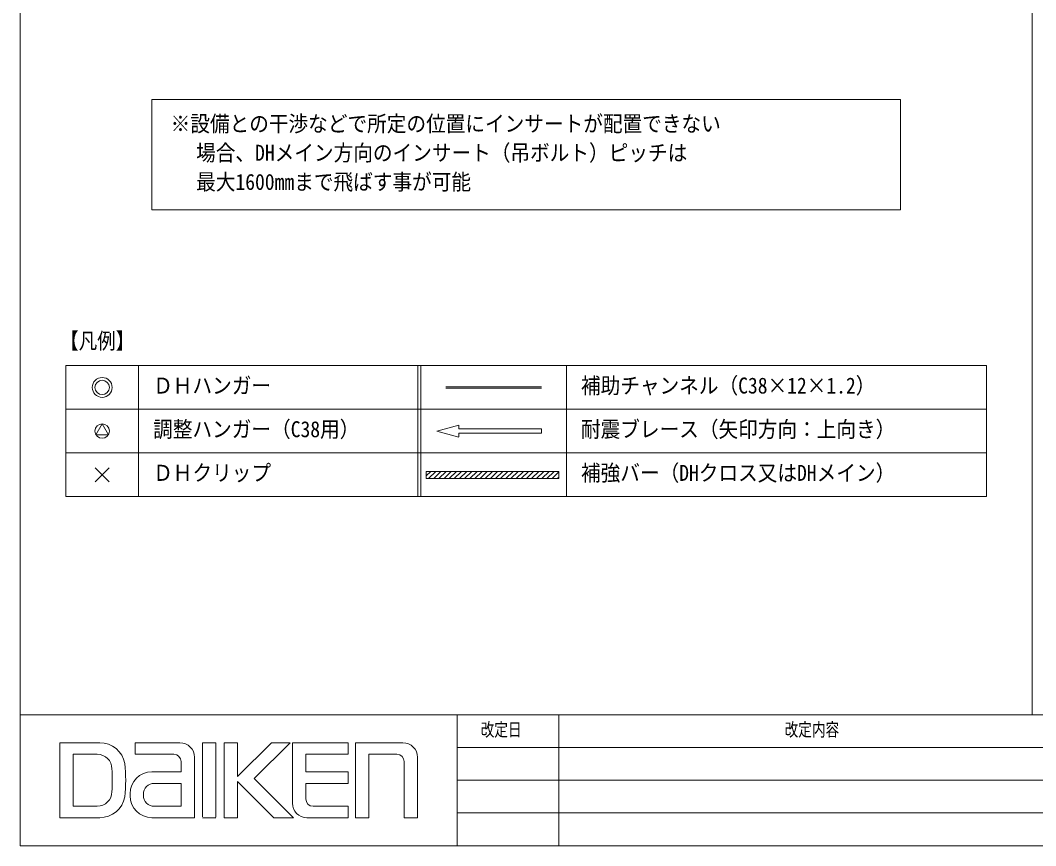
# Model space of a CAD drawing. Units: millimetres, scale not verified. Extents: x -205 to 205, y -142 to 142.
# Drawn here: x -205 to -65.5, y -142.5 to -29 of the extents above; entities that cross this region are included whole.
import ezdxf
from ezdxf.enums import TextEntityAlignment as Align

# ---------------------------------------------------------------- set-up
doc = ezdxf.new("R2010")
doc.units = ezdxf.units.MM
doc.header["$LTSCALE"] = 0.25
for name, color, linetype, lineweight in [('0-1_0-0 基本', 7, 'Continuous', 18), ('0-4_0-3 文字', 7, 'Continuous', 18), ('0-5_0-4 ブレース', 7, 'Continuous', 18), ('F-1_F-0 図枠', 7, 'Continuous', 18), ('F-2_F-1 レイアウト', 7, 'Continuous', 18)]:
    doc.layers.add(name, color=color, linetype=linetype, lineweight=lineweight)
doc.styles.add('ＭＳ ゴシック', font='')
doc.styles.get('ＭＳ ゴシック').set_extended_font_data('MS Gothic')

msp = doc.modelspace()

# ---------------------------------------------------------------- linework, layer by layer
at = {"layer": '0-1_0-0 基本'}
for p, q in [((-146.5462, -79.4), (-133.4008, -79.4)), ((-146.5462, -79.6), (-133.4008, -79.6))]:
    msp.add_line(p, q, dxfattribs=at)
at = {"layer": '0-4_0-3 文字'}
for p, q in [((-186.9467, -39.9), (-84.0533, -39.9)), ((-186.9467, -39.9), (-186.9467, -55.1)), ((-84.0533, -39.9), (-84.0533, -55.1)), ((-186.9467, -55.1), (-84.0533, -55.1)), ((-198.7494, -76.5), (-72.2506, -76.5)), ((-198.7494, -76.5), (-198.7494, -94.5)), ((-188.7494, -76.5), (-188.7494, -94.5)), ((-150.3735, -76.5), (-150.3735, -94.5)), ((-149.9735, -76.5), (-149.9735, -94.5)), ((-129.9735, -76.5), (-129.9735, -94.5)), ((-72.2506, -76.5), (-72.2506, -94.5)), ((-198.7494, -82.5), (-72.2506, -82.5)), ((-193.7494, -84.5111), (-194.6059, -85.9945)), ((-192.893, -85.9945), (-193.7494, -84.5111)), ((-194.6059, -85.9945), (-192.893, -85.9945)), ((-198.7494, -88.5), (-72.2506, -88.5)), ((-194.7128, -92.4634), (-192.7861, -90.5366)), ((-194.7128, -90.5366), (-192.7861, -92.4634)), ((-149.223, -91.037), (-131.023, -91.037)), ((-149.223, -92.037), (-149.223, -91.037)), ((-149.223, -91.6432), (-148.6169, -91.037)), ((-131.023, -92.037), (-149.223, -92.037)), ((-148.9098, -92.037), (-147.9098, -91.037)), ((-148.7352, -91.037), (-144.6352, -91.037)), ((-148.2027, -92.037), (-147.2027, -91.037)), ((-147.4956, -92.037), (-146.4956, -91.037)), ((-146.7884, -92.037), (-145.7884, -91.037)), ((-134.1352, -91.037), (-146.1352, -91.037)), ((-146.0813, -92.037), (-145.0813, -91.037)), ((-145.3742, -92.037), (-144.3742, -91.037)), ((-144.6671, -92.037), (-143.6671, -91.037)), ((-143.96, -92.037), (-142.96, -91.037)), ((-143.2529, -92.037), (-142.2529, -91.037)), ((-142.5458, -92.037), (-141.5458, -91.037)), ((-141.8387, -92.037), (-140.8387, -91.037)), ((-141.1316, -92.037), (-140.1316, -91.037)), ((-140.4245, -92.037), (-139.4245, -91.037)), ((-139.7174, -92.037), (-138.7174, -91.037)), ((-139.0103, -92.037), (-138.0103, -91.037)), ((-138.3032, -92.037), (-137.3032, -91.037)), ((-137.5961, -92.037), (-136.5961, -91.037)), ((-136.889, -92.037), (-135.889, -91.037)), ((-136.1818, -92.037), (-135.1818, -91.037)), ((-135.6352, -91.037), (-131.5352, -91.037)), ((-135.4747, -92.037), (-134.4747, -91.037)), ((-134.7676, -92.037), (-133.7676, -91.037)), ((-134.0605, -92.037), (-133.0605, -91.037)), ((-133.3534, -92.037), (-132.3534, -91.037)), ((-132.6463, -92.037), (-131.6463, -91.037)), ((-131.9392, -92.037), (-131.023, -91.1208)), ((-131.2321, -92.037), (-131.023, -91.8279)), ((-131.023, -91.037), (-131.023, -92.037)), ((-198.7494, -94.5), (-72.2506, -94.5))]:
    msp.add_line(p, q, dxfattribs=at)
for centre, radius in [((-193.7494, -79.5), 1.3624), ((-193.7494, -79.5), 0.9889), ((-193.7494, -85.5), 0.9889)]:
    msp.add_circle(centre, radius, dxfattribs=at)
at = {"layer": '0-5_0-4 ブレース'}
for p, q in [((-147.792, -85.5027), (-144.751, -84.6879)), ((-144.751, -84.6879), (-144.751, -85.2027)), ((-147.792, -85.5027), (-144.751, -86.3176)), ((-144.751, -85.2027), (-133.4008, -85.2027)), ((-144.741, -85.8027), (-133.4008, -85.8027)), ((-144.741, -86.2792), (-144.741, -85.8027)), ((-133.4008, -85.2027), (-133.4008, -85.8027))]:
    msp.add_line(p, q, dxfattribs=at)
at = {"layer": 'F-1_F-0 図枠'}
for p, q in [((-205, -142.5), (-205, 142.5)), ((-205, -124.5), (205, -124.5)), ((-145, -124.5), (-145, -142.5)), ((-131, -142.5), (-131, -124.5)), ((-199.57, -138.6502), (-199.57, -128.3498)), ((-194.0818, -128.3498), (-199.57, -128.3498)), ((-189.204, -129.9244), (-189.204, -128.3498)), ((-183.0687, -128.3498), (-189.204, -128.3498)), ((-179.9534, -138.519), (-179.9534, -128.3498)), ((-177.001, -138.6502), (-177.001, -128.3498)), ((-175.164, -128.3498), (-177.001, -128.3498)), ((-175.164, -133.0079), (-170.5059, -128.3498)), ((-175.164, -133.0079), (-175.164, -128.3498)), ((-172.8678, -133.2704), (-167.9472, -128.3498)), ((-167.9472, -128.3498), (-170.5059, -128.3498)), ((-159.9431, -128.3498), (-167.6192, -128.3498)), ((-167.6192, -136.6502), (-167.6192, -128.3498)), ((-159.9431, -128.3498), (-159.9431, -129.9244)), ((-158.959, -138.6502), (-158.959, -128.3498)), ((-152.43, -128.3498), (-158.959, -128.3498)), ((-145, -129), (-17, -129)), ((-197.733, -137.0756), (-197.733, -129.9244)), ((-194.4188, -129.9244), (-197.733, -129.9244)), ((-183.9057, -129.9244), (-189.204, -129.9244)), ((-182.9057, -130.9244), (-182.9057, -132.3519)), ((-181.0687, -130.3498), (-181.0687, -138.6502)), ((-159.9431, -129.9244), (-165.7822, -129.9244)), ((-165.7822, -132.3519), (-165.7822, -129.9244)), ((-157.122, -138.6502), (-157.122, -129.9244)), ((-153.267, -129.9244), (-157.122, -129.9244)), ((-152.267, -130.9244), (-152.267, -138.6502)), ((-150.43, -130.3498), (-150.43, -138.6502)), ((-186.9257, -132.3519), (-182.9057, -132.3519)), ((-159.9431, -132.3519), (-165.7822, -132.3519)), ((-159.9431, -132.3519), (-159.9431, -133.9264)), ((-175.164, -133.664), (-170.1779, -138.6502)), ((-175.164, -138.6502), (-175.164, -133.664)), ((-172.8678, -133.2704), (-167.4879, -138.6502)), ((-145, -133.5), (-59, -133.5)), ((-186.5887, -133.9264), (-182.9057, -133.9264)), ((-182.9057, -133.9264), (-182.9057, -137.0756)), ((-159.9431, -133.9264), (-165.7822, -133.9264)), ((-165.7822, -136.0756), (-165.7822, -133.9264)), ((-189.9257, -135.6502), (-189.9257, -135.3519)), ((-188.0887, -135.5756), (-188.0887, -135.4264)), ((-194.4188, -137.0756), (-197.733, -137.0756)), ((-186.5887, -137.0756), (-182.9057, -137.0756)), ((-164.7822, -137.0756), (-159.9431, -137.0756)), ((-159.9431, -137.0756), (-159.9431, -138.6502)), ((-145, -138), (-59, -138)), ((-194.0818, -138.6502), (-199.57, -138.6502)), ((-186.9257, -138.6502), (-181.0687, -138.6502)), ((-179.9534, -138.6502), (-178.1164, -138.6502)), ((-177.001, -138.6502), (-175.164, -138.6502)), ((-170.1779, -138.6502), (-167.4879, -138.6502)), ((-165.6192, -138.6502), (-159.9431, -138.6502)), ((-158.959, -138.6502), (-157.122, -138.6502)), ((-152.267, -138.6502), (-150.43, -138.6502)), ((-205, -142.5), (205, -142.5))]:
    msp.add_line(p, q, dxfattribs=at)
msp.add_lwpolyline([(-178.1164, -138.5846), (-178.1164, -128.3498), (-179.9534, -128.3498)], dxfattribs=at)
for centre, radius, start, end in [((-194.0818, -131.8498), 3.5, 10.62488, 90), ((-183.0687, -130.3498), 2, 0, 90), ((-152.43, -130.3498), 2, 0, 90), ((-194.4188, -131.9244), 2, 0, 90), ((-183.9057, -130.9244), 1, 0, 90), ((-153.267, -130.9244), 1, 0, 90), ((-218.9154, -133.5), 26.5434, 356.59695, 3.40305), ((-211.8283, -133.5), 21.3105, 353.81627, 6.18373), ((-186.9257, -135.3519), 3, 90, 180), ((-194.4188, -135.0756), 2, 270, 0), ((-186.5887, -135.4264), 1.5, 90, 180), ((-194.0818, -135.1502), 3.5, 270, 349.37512), ((-186.9257, -135.6502), 3, 180, 270), ((-186.5887, -135.5756), 1.5, 180, 270), ((-165.6192, -136.6502), 2, 180, 270), ((-164.7822, -136.0756), 1, 180, 270)]:
    msp.add_arc(centre, radius, start, end, dxfattribs=at)
at = {"layer": 'F-2_F-1 レイアウト'}
msp.add_line((-66, -124.5), (-66, 142.5), dxfattribs=at)

# ---------------------------------------------------------------- texts
at = {"layer": '0-4_0-3 文字', "style": 'ＭＳ ゴシック'}
for s, width, p in [('※設備との干渉などで所定の位置にインサートが配置できない', 0.9, (-184.3467, -45)), ('場合、DHメイン方向のインサート（吊ボルト）ピッチは', 0.9, (-180.8467, -49)), ('最大1600mmまで飛ばす事が可能', 0.9, (-180.8467, -53)), ('【凡例】', 0.85, (-199.5314, -74.8532)), ('ＤＨハンガー', 0.9, (-186.7494, -81)), ('補助チャンネル（C38×12×1.2）', 0.9, (-127.9735, -81)), ('調整ハンガー（C38用）', 0.9, (-186.7494, -87)), ('耐震ブレース（矢印方向：上向き）', 0.9, (-127.9735, -87)), ('ＤＨクリップ', 0.9, (-186.7494, -93)), ('補強バー（DHクロス又はDHメイン）', 0.9, (-127.9735, -93))]:
    msp.add_text(s, height=2.199, dxfattribs=dict(at, width=width)).set_placement(p, align=Align.BOTTOM_LEFT)
at = {"layer": 'F-1_F-0 図枠', "style": 'ＭＳ ゴシック', "width": 0.75}
for s, p in [('改定日', (-141.75, -128)), ('改定内容', (-100, -128))]:
    msp.add_text(s, height=1.833, dxfattribs=at).set_placement(p, align=Align.BOTTOM_LEFT)

doc.saveas('drawing.dxf')
